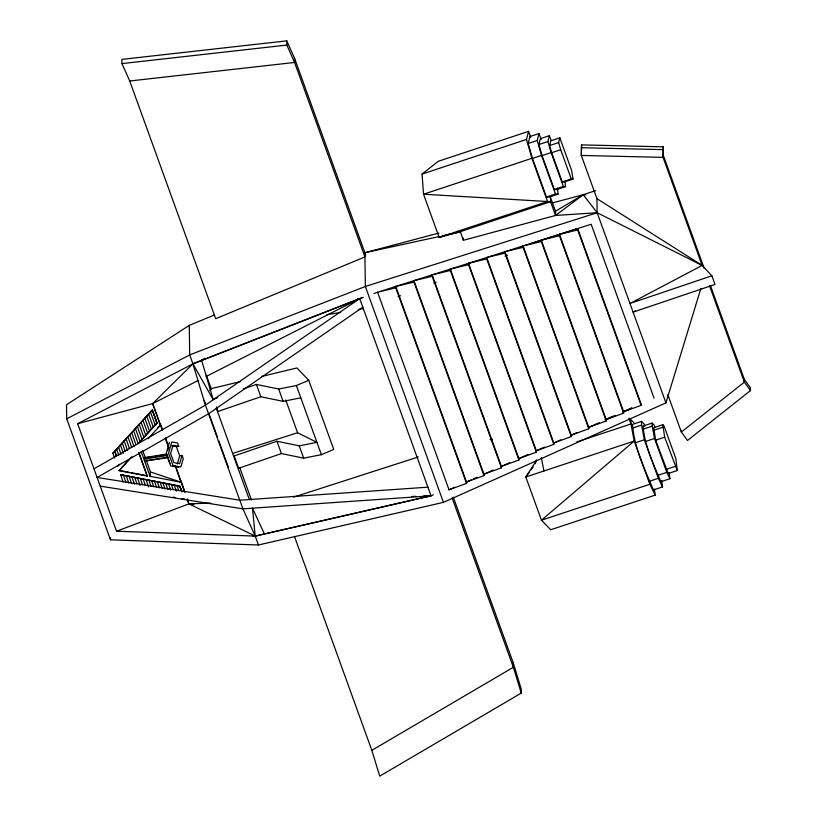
<?xml version="1.0" encoding="UTF-8"?>
<svg xmlns="http://www.w3.org/2000/svg" width="817" height="817" viewBox="0 0 817 817"><rect width="100%" height="100%" fill="white"/><g stroke="black" fill="none" stroke-linecap="round" stroke-linejoin="round"><path stroke-width="1.23" d="M152.35 409.94L112.838 453.364L152.35 409.94L157.017 423.196L138.216 443.468M141.974 439.362L137.307 426.372M143.853 437.309L139.186 424.319M145.743 435.247L141.065 422.266M147.622 433.194L142.955 420.214M149.501 431.141L144.834 418.151M151.38 429.088L146.713 416.098M153.259 427.036L148.592 414.045M155.138 424.983L150.471 411.993M635.35 310.94L633.093 312.125L714.998 284.439L711.873 275.799L702.15 265.423L663.067 157.375L663.302 146.825L581.541 144.885L581.316 155.444L596.941 198.664L597.145 212.726L665.926 402.883L443.437 502.353L258.448 544.99L110.489 539.823L66.718 418.815L66.524 404.742L189.278 325.37L214.503 314.943M581.541 144.885L581.316 155.444L663.067 157.375L663.302 146.825M114.717 451.311L116.422 455.927L114.737 451.025M116.617 448.972L118.731 455.151M118.496 446.919L121.039 454.272M120.385 444.857L123.347 453.404M139.166 453.394L147.234 476.066L119.068 470.674L129.341 459.185M122.264 442.804L125.226 451.352M181.956 491.916L179.811 486.013L120.65 474.708L179.822 486.309L181.527 491.027M124.143 440.751L127.534 450.473M126.022 438.698L129.413 448.421M127.901 436.646L131.721 447.542M129.78 434.593L134.029 446.664M131.67 432.54L135.908 444.611M133.549 430.477L138.216 443.733M135.428 428.425L140.095 441.68L157.027 422.93L152.33 410.226L157.017 423.196M175.921 466.568L181.098 482.234L150.093 476.311L150.43 471.93L146.131 460.053M184.54 498.983L181.691 498.738M711.873 275.799L629.968 303.485L702.15 265.423L597.145 212.726L555.55 215.463L550.576 201.707L547.574 201.513L531.938 158.294L526.505 139.452L528.558 131.353L438.249 161.296L422.052 174.082L423.533 194.232L439.168 237.451L460.267 231.65L550.576 201.707L550.515 197.489L555.489 211.235L555.55 215.463L463.392 240.29L460.267 231.65L457.254 231.446M557.49 188.186L558.062 194.16L549.014 197.163L546.42 196.989L532.48 158.437L528.17 143.486L529.937 136.521L538.975 133.518L541.14 139.493M558.062 194.16L555.468 193.986L541.528 155.434L537.218 140.483L538.975 133.518M564.996 181.303L565.538 186.613L556.489 189.605L554.324 189.462L542.069 155.587L538.883 144.517L540.354 138.676L549.402 135.683L551.118 140.412M565.538 186.613L563.373 186.47L551.118 152.585L547.931 141.515L549.402 135.683M549.586 145.559L550.781 140.841L559.829 137.838L571.614 170.426L573.023 179.066L563.975 182.058L562.229 181.946L551.659 152.728L549.586 145.559L558.634 142.556L559.829 137.838M169.456 442.354L166.178 453.517L170.692 465.996L178.484 467.324M167.699 450.596L168.731 447.083M177.289 464.025L179.699 455.825L176.38 446.644L171.795 445.857M182.068 455.457L179.658 463.658L173.929 462.677L170.61 453.496L173.02 445.296L178.749 446.276L177.555 442.967L171.825 441.987L168.547 453.149L173.061 465.629L180.853 466.956L183.263 458.756L182.068 455.457L179.699 455.825M665.926 402.883L700.823 288.646M535.186 463.678L536.534 460.175M536.616 460.206L525.811 476.985L541.446 520.204L550.709 529.753L655.163 495.122L654.448 489.097M209.846 390.577L211.195 388.647L240.586 381.549M529.528 471.93L525.811 476.985L634.217 441.047L630.969 423.962L628.896 418.233M531.019 469.908L533.246 466.864M118.782 464.689L117.525 466.333L119.405 464.281M148.051 438.749L160.469 425.197L152.646 403.588L192.914 363.841L363.269 297.306M119.068 470.674L131.884 456.683M157.691 427.679L160.469 425.197M710.576 286.001L744.318 379.292L750.445 387.738L750.476 390.557L687.485 440.475L681.358 432.03L667.836 394.652M555.55 215.463L583.256 194.712L595.695 190.586M362.819 307.223L208.539 413.78L97.1 477.475L239.8 500.208L427.914 487.177M555.489 211.235L583.256 194.712L585.799 194.793M201.625 360.164L204.904 358.244M513.311 663.057L521.185 688.884L521.246 693.112L379.711 776.15L371.837 750.323L513.372 667.275L513.311 663.057L453.323 497.216M93.975 468.835L205.414 405.13L359.694 298.573L362.115 297.797M66.718 418.815L189.697 354.925L365.352 286.481L597.145 212.726L583.256 194.712L552.415 202.902M423.4 496.072L431.049 495.817L255.221 536.085L116.555 531.234L77.656 423.717L192.914 363.841L359.694 298.573L431.049 495.817L433.378 494.796M77.656 423.717L152.646 403.588L198.153 380.508M206.119 376.474L359.694 298.573L357.223 299.145M374.002 293.497L377.577 292.231L449.044 489.802L454.865 487.208M471.164 479.916L466.507 481.999L466.527 483.409L449.044 489.802M473.492 478.874L476.975 477.312M493.274 470.03L483.96 474.197L483.981 475.596L466.507 481.999L395.765 286.44L413.974 282.059L413.953 280.66L432.173 276.279L432.152 274.869L450.361 270.488L450.341 269.079L468.55 264.698L468.529 263.288L486.738 258.907L486.718 257.508L504.926 253.127L504.916 251.718L523.125 247.337L523.105 245.927L541.314 241.546L541.293 240.137L559.502 235.756L559.482 234.346L577.69 229.965L577.68 228.566L530.447 243.732M509.573 462.749L501.424 466.384L501.444 467.794L483.96 474.197L413.953 280.66M528.201 454.415L518.887 458.582L518.907 459.991L501.424 466.384L432.152 274.869M544.5 447.134L536.35 450.77L536.371 452.179L518.887 458.582L450.341 269.079M560.789 439.842L553.803 442.967L553.824 444.377L536.35 450.77L468.529 263.288M577.088 432.561L571.267 435.165L571.287 436.564L553.803 442.967L486.718 257.508M599.208 422.675L588.73 427.352L588.751 428.762L571.267 435.165L504.916 251.718M615.507 415.383L606.194 419.55L606.214 420.959L588.73 427.352L523.105 245.927M631.796 408.102L623.647 411.737L623.667 413.147L606.194 419.55L541.293 240.137M604.937 419.764L613.107 416.19M622.442 412.105L631.776 408.02M243.313 388.923L256.385 384.429L278.679 389.015L296.357 385.522L308.734 380.303L333.745 449.442L321.377 454.671L303.689 458.163L281.405 453.578L238.615 468.264L234.162 455.937L276.943 441.262L299.236 445.837L316.914 442.344L297.582 432.755L285.715 399.952M398.124 296.591L400.504 295.693M433.796 283.07L436.176 282.171M505.141 256.048L507.52 255.139M575.301 229.465L577.68 228.566L641.11 403.935L641.131 405.344L623.647 411.737L559.482 234.346M116.555 531.234L188.921 503.844L210.582 503.129M213.605 399.115L217.169 397.889M300.819 397.838L283.142 401.341L260.848 396.756L218.057 411.431L216.444 406.958M422.052 174.082L526.505 139.452M528.17 143.486L537.218 140.483M538.883 144.517L547.931 141.515M531.938 158.294L423.533 194.232L547.574 201.513L439.168 237.451M532.48 158.437L541.528 155.434M542.069 155.587L551.118 152.585M551.659 152.728L560.707 149.736L558.634 142.556M562.229 181.946L571.267 178.943L573.023 179.066M554.324 189.462L563.373 186.47M546.42 196.989L555.468 193.986M576.792 441.926L630.969 423.962L630.918 419.744L633.961 422.757M644.858 426.229L644 423.839L641.529 421.398L632.481 424.401C634.166 447.399 644.47 468.989 653.488 489.924L662.536 486.922L661.78 480.621M632.532 428.057L641.58 425.054L641.529 421.398M654.887 427.281L654.029 424.911L652.14 423.053L643.102 426.055C644.48 445.602 653.437 463.862 660.861 481.724L669.899 478.721L669.164 472.563M643.142 429.15L652.191 426.157L652.14 423.053M662.761 424.707L653.712 427.71L655.632 440.179L668.224 473.523L677.273 470.521L675.843 458.582L664.058 425.994L662.761 424.707L664.681 437.177L677.273 470.521M653.743 430.242L662.791 427.25M635.33 442.763L644.368 439.76L641.58 425.054M645.481 441.466L654.529 438.463L652.191 426.157M655.632 440.179L664.681 437.177M666.202 469.387L675.25 466.384M657.736 475.351L666.784 472.349L669.899 478.721M649.27 481.305L658.318 478.313L662.536 486.922M649.852 484.267L541.446 520.204L634.217 441.047L649.852 484.267L655.163 495.122M293.66 497.134L418.284 456.969M394.815 287.298L397.236 286.522M467.477 263.962L469.898 263.176M232.743 453.404L297.582 432.755M443.437 502.353L365.352 286.481L364.882 252.708L438.903 233.049M395.765 286.44L395.785 287.85L377.577 292.231L591.171 224.266L654.07 398.145M261.409 376.525L296.918 367.946L308.734 380.303M490.026 439.679L492.508 439.097M364.882 252.708L439.628 236.45M442.12 235.909L460.808 231.844M326.923 314.688L340.75 312.411M358.346 309.51L363.371 308.683M176.38 446.644L178.749 446.276M144.68 457.561L166.842 454.119M144.527 457.939L153.147 456.601M155.608 456.213L166.688 454.497M144.221 459.103L167.618 455.478M144.854 460.829L168.241 457.203M145.926 461.013L168.088 457.581M286.777 40.85L121.907 59.386L121.968 63.603L129.729 80.995L215.708 318.691L364.944 256.936L294.59 62.46L286.838 45.068L286.777 40.85L294.539 58.242L365.75 255.108M121.968 63.603L286.838 45.068M129.729 80.995L294.59 62.46L294.539 58.242M411.931 496.45L415.751 496.327M581.581 147.703L663.333 149.644M187.185 499.044L188.921 503.844L193.997 504.293M252.708 535.768L255.221 536.085L431.049 495.817L242.925 508.858L100.236 486.125M119.088 470.388L128.892 472.257M131.333 472.726L147.264 475.77M173.235 497.124L175.114 497.482M187.348 499.238L188.921 503.844L191.372 504.549M150.43 471.93L181.098 482.234M188.921 503.844L255.221 536.085L258.448 544.99M596.941 198.664L702.15 265.423M750.476 390.557L744.358 382.101L709.575 285.94M189.278 325.37L189.697 354.925L192.914 363.841L213.237 399.727L201.574 360.185M264.524 534.206L252.473 508.194L255.221 536.085L242.925 508.858L205.414 405.13L192.914 363.841M663.026 154.566L704.101 268.119M560.707 149.736L571.267 178.943M654.529 438.463L666.784 472.349M577.69 229.965L641.131 405.344M644.368 439.76L658.318 478.313M528.558 131.353L530.682 137.246M559.502 235.756L623.667 413.147M541.314 241.546L606.214 420.959M523.125 247.337L588.751 428.762M504.926 253.127L571.287 436.564M486.738 258.907L553.824 444.377M468.55 264.698L536.371 452.179M450.361 270.488L518.907 459.991M432.173 276.279L501.444 467.794M413.974 282.059L483.981 475.596M395.785 287.85L466.527 483.409M452.087 497.859L513.372 667.275L521.246 693.112M296.357 385.522L321.377 454.671M278.679 389.015L283.142 401.341M299.236 445.837L303.689 458.163M256.385 384.429L260.848 396.756M276.943 441.262L281.405 453.578M294.498 536.514L371.837 750.323M206.333 375.228L211.542 389.627M239.759 467.62L251.473 500.014M216.362 408.377L249.348 499.555M204.189 400.381L205.404 403.741M209.081 413.923L217.557 437.34M218.833 440.853L224.338 456.08M224.736 457.203L228.392 467.283M160.449 423.788L162.593 429.732M165.606 438.045L168.619 446.368M152.646 403.588L162.185 429.946M165.197 438.269L168.639 447.777M175.083 465.598L184.571 491.844M166.668 454.109L169.987 463.29M178.709 490.486L176.993 485.482M176.319 491.129L174.174 484.941M173.071 489.414L171.356 484.399M170.682 490.047L168.537 483.858M167.863 489.516L165.718 483.327M165.044 488.975L162.9 482.786M162.226 488.433L160.081 482.244M159.407 487.892L157.262 481.703M156.588 487.361L154.444 481.172M142.689 450.545L145.273 457.673M141.065 451.352L150.093 476.311M153.77 486.82L151.625 480.631M150.951 486.278L148.806 480.09M138.716 452.506L147.234 476.066M148.561 486.922L145.988 479.548M145.314 485.206L143.169 479.017M142.495 484.665L140.35 478.476M140.105 485.308L137.532 477.935M136.858 483.582L134.713 477.394M134.468 484.226L131.894 476.862M131.649 483.684L129.076 476.321M128.831 483.153L126.257 475.78M126.002 482.612L123.438 475.239M112.858 453.078L114.543 458.082M120.65 474.708L123.183 482.071M181.772 491.538L179.822 486.309M181.078 480.835L184.999 492.334M541.354 457.571L543.908 470.99M744.318 379.292L744.358 382.101L681.358 432.03L681.337 430.15M463.362 238.186L463.392 240.29M110.458 537.474L110.489 539.823"/></g></svg>
